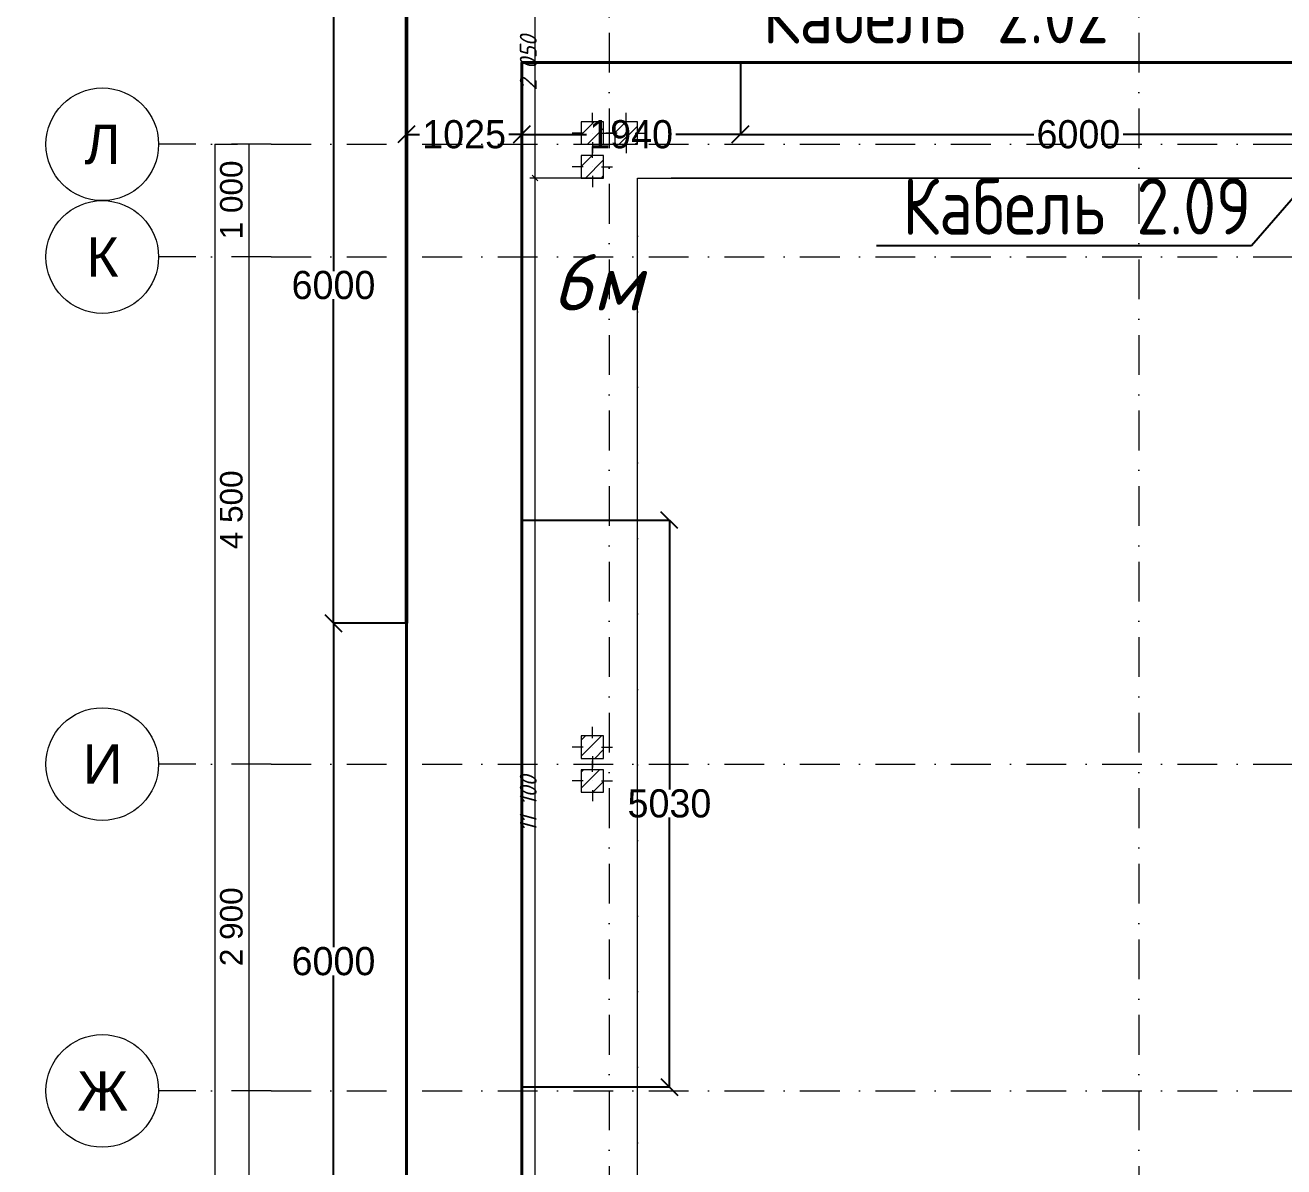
# Model space of a CAD drawing. Header units: millimetres. Extents: x 1499747 to 4230374, y -28481 to 441852.
# Drawn here: x 2614326 to 2625498, y 182581 to 192712 of the extents above; entities that cross this region are included whole.
import ezdxf
from ezdxf import colors
from ezdxf.entities.mleader import LeaderData, LeaderLine
from ezdxf.math import Vec2, Vec3
from ezdxf.xclip import XClip

# ---------------------------------------------------------------- set-up
doc = ezdxf.new("R2010")
doc.units = ezdxf.units.MM
doc.header["$MEASUREMENT"] = 0
doc.header["$XCLIPFRAME"] = 0
doc.set_wipeout_variables(frame=1)
for name, pattern in [('Dot & Dashed', [670.277762, 352.777767, -176.388884, 0, -141.111112]), ('Wipeout_Contour', [1000, 0, -1000]), ('Штрихпунктирная', [670.277762, 352.777767, -176.388884, 0, -141.111112])]:
    doc.linetypes.add(name, pattern=pattern)
for name, color, linetype in [('0_ANNOT_Dimensions', 7, 'Continuous'), ('13 этаж_25_Конструктив - Колонны', 7, 'Continuous'), ('Чертеж и Рисунок', 7, 'Continuous')]:
    doc.layers.add(name, color=color, linetype=linetype)
for name, color, linetype, lineweight in [('13 этаж_25_Конструктив - Колонны_Ном._пера__167_Ном._пера__251', 251, 'Continuous', 18), ('13 этаж_25_Конструктив - Колонны_Ном._пера__20_Ном._пера__1', 1, 'Continuous', 18), ('13 этаж_25_Конструктив - Колонны_Ном._пера__28_Ном._пера__12', 12, 'Continuous', 18), ('13 этаж_25_Конструктив - Колонны_Ном._пера__7', 7, 'Continuous', 18), ('13 этаж_25_Парапет_Ном._пера__20_Ном._пера__1', 1, 'Continuous', 18), ('13 этаж_25_Размер - ГКЛ перегородки_Ном._пера__1_Ном._пера__7', 7, 'Continuous', 18), ('13 этаж_25_Размер - Осевые Размеры_Ном._пера__1_Ном._пера__7', 7, 'Continuous', 18), ('13 этаж_25_Элемент Модели - Оси_Ном._пера__2_Ном._пера__8', 8, 'Continuous', 18), ('Кабель 2х6 mm', 150, 'Continuous', 30), ('ТП', 250, 'Continuous', 30)]:
    doc.layers.add(name, color=color, linetype=linetype, lineweight=lineweight)
doc.styles.add('ISOCPEUR_4', font='isocpeur.ttf', dxfattribs={"width": 0.85, "height": 250})
doc.styles.add('СГЕНЕРИР_СТИЛЬ_1', font='')
doc.styles.add('СГЕНЕРИР_СТИЛЬ_2', font='arial.ttf')
doc.styles.add('Текст', font='isocpeui.ttf')
doc.styles.get('СГЕНЕРИР_СТИЛЬ_1').set_extended_font_data('GOST Common', italic=True)
doc.dimstyles.get("Standard").update_dxf_attribs({"dimtxt": 0.18, "dimasz": 0.18, "dimexe": 0.18, "dimexo": 0.0625, "dimgap": 0.09, "dimtad": 0, "dimtih": 1, "dimtoh": 1, "dimdec": 4, "dimzin": 0, "dimdsep": 46, "dimtxsty": 'Standard', "dimcen": 0.09, "dimadec": 0, "dimazin": 0, "dimtfac": 1, "dimtdec": 4, "dimtofl": 0, "dimtmove": 0, "dimatfit": 3, "dimfxl": 1, "dimtolj": 1, "dimtzin": 0, "dimarcsym": 0})
pattern_1 = [(45, (1162404.69, 34264.05), (-70.7107, 70.7107), [])]

# ---------------------------------------------------------------- blocks, each defined once
blk = doc.blocks.new('Чертеж_4_25', base_point=(1186000, 29700))
at = {"layer": '13 этаж_25_Парапет_Ном._пера__20_Ном._пера__1', "color": 9, "linetype": 'Continuous', "true_color": 0xc7c8ca}
for p, q in [((1160605, 31664), (1160605, 47714)), ((1162655, 34564), (1162655, 45664)), ((1162655, 45664), (1171930, 45664))]:
    blk.add_line(p, q, dxfattribs=at)
at = {"layer": '13 этаж_25_Парапет_Ном._пера__20_Ном._пера__1', "color": 9, "linetype": 'Dot & Dashed', "true_color": 0xc7c8ca}
for p, q in [((1162655, 34564), (1162655, 45664)), ((1162655, 45664), (1171930, 45664))]:
    blk.add_line(p, q, dxfattribs=at)
at = {"layer": '13 этаж_25_Размер - ГКЛ перегородки_Ном._пера__1_Ном._пера__7', "color": 9, "linetype": 'Continuous', "true_color": 0xc7c8ca}
for p, q in [((1161747, 45664), (1161747, 47714)), ((1161722, 45689), (1161772, 45639)), ((1161722, 45689), (1161772, 45639)), ((1161747, 34564), (1161747, 45664)), ((1161747, 34564), (1161747, 45664)), ((1168606, 45664), (1162955, 45664)), ((1168606, 45664), (1162955, 45664))]:
    blk.add_line(p, q, dxfattribs=at)
at = {"layer": '13 этаж_25_Размер - Осевые Размеры_Ном._пера__1_Ном._пера__7', "linetype": 'Continuous'}
for p, q in [((1158905, 45964), (1158905, 45964)), ((1158905, 45964), (1158905, 16064)), ((1158905, 45964), (1158905, 45964)), ((1158905, 45964), (1159105, 45964)), ((1159205, 45964), (1159205, 45964)), ((1159205, 45964), (1159205, 44964)), ((1159205, 45964), (1159205, 45964)), ((1159205, 45964), (1159205, 45964)), ((1159205, 44964), (1159205, 44964)), ((1159205, 44964), (1159205, 44964)), ((1159205, 44964), (1159205, 44964)), ((1159205, 44964), (1159205, 40464)), ((1159205, 44964), (1159205, 44964)), ((1159205, 40464), (1159205, 40464)), ((1159205, 40464), (1159205, 40464)), ((1159205, 40464), (1159205, 40464)), ((1159205, 40464), (1159205, 37564)), ((1159205, 40464), (1159205, 40464)), ((1159205, 37564), (1159205, 37564)), ((1159205, 37564), (1159205, 37564)), ((1159205, 37564), (1159205, 37564)), ((1159205, 37564), (1159205, 34264)), ((1159205, 37564), (1159205, 37564))]:
    blk.add_line(p, q, dxfattribs=at)
at = {"layer": '13 этаж_25_Элемент Модели - Оси_Ном._пера__2_Ном._пера__8', "linetype": 'Штрихпунктирная'}
for p, q in [((1167105, 48964), (1167105, 14064)), ((1159405, 45964), (1158405, 45964)), ((1159405, 44964), (1158405, 44964)), ((1159405, 44964), (1216205, 44964)), ((1159405, 40464), (1158405, 40464)), ((1159405, 37564), (1158405, 37564)), ((1159405, 37564), (1216205, 37564))]:
    blk.add_line(p, q, dxfattribs=at)
at = {"layer": '13 этаж_25_Элемент Модели - Оси_Ном._пера__2_Ном._пера__8', "linetype": 'Continuous'}
for p, q in [((1159405, 45964), (1159405, 45964)), ((1159405, 45964), (1159405, 45964)), ((1159405, 44964), (1159405, 44964)), ((1159405, 44964), (1159405, 44964)), ((1159405, 40464), (1159405, 40464)), ((1159405, 40464), (1159405, 40464)), ((1159405, 37564), (1159405, 37564)), ((1159405, 37564), (1159405, 37564))]:
    blk.add_line(p, q, dxfattribs=at)
for centre in [(1157905, 45964), (1157905, 44964), (1157905, 40464), (1157905, 37564)]:
    blk.add_circle(centre, 500, dxfattribs=at)
at = {"layer": '13 этаж_25_Размер - ГКЛ перегородки_Ном._пера__1_Ном._пера__7', "color": 9, "linetype": 'Continuous', "true_color": 0xc7c8ca, "char_height": 150, "attachment_point": 7, "rotation": 90, "style": 'СГЕНЕРИР_СТИЛЬ_1'}
for s, insert in [('\\A1;{\\pql;\\fGOST Common|b0|i1|c204|p0;\\W1.000000;2\xa0050}', (1161761, 46443)), ('\\A1;{\\pql;\\fGOST Common|b0|i1|c204|p0;\\W1.000000;11\xa0100}', (1161761, 39861))]:
    blk.add_mtext(s, dxfattribs=dict(at, insert=insert))
at = {"layer": '13 этаж_25_Размер - Осевые Размеры_Ном._пера__1_Ном._пера__7', "linetype": 'Continuous', "char_height": 200, "attachment_point": 7, "rotation": 90, "style": 'СГЕНЕРИР_СТИЛЬ_2'}
for s, insert in [('\\A1;{\\pql;\\fArial|b0|i0|c204|p0;\\W1.000000;1\xa0000}', (1159153, 45121)), ('\\A1;{\\pql;\\fArial|b0|i0|c204|p0;\\W1.000000;4\xa0500}', (1159153, 42371)), ('\\A1;{\\pql;\\fArial|b0|i0|c204|p0;\\W1.000000;2\xa0900}', (1159153, 38671))]:
    blk.add_mtext(s, dxfattribs=dict(at, insert=insert))
at = {"layer": '13 этаж_25_Элемент Модели - Оси_Ном._пера__2_Ном._пера__8', "linetype": 'Continuous', "char_height": 350, "attachment_point": 1, "style": 'СГЕНЕРИР_СТИЛЬ_2'}
for s, insert in [('\\A1;{\\pql;\\fArial|b0|i0|c204|p0;\\W1.000000;Л}', (1157747, 46139)), ('\\A1;{\\pql;\\fArial|b0|i0|c204|p0;\\W1.000000;К}', (1157765, 45139)), ('\\A1;{\\pql;\\fArial|b0|i0|c204|p0;\\W1.000000;И}', (1157732, 40639)), ('\\A1;{\\pql;\\fArial|b0|i0|c204|p0;\\W1.000000;Ж}', (1157683, 37739))]:
    blk.add_mtext(s, dxfattribs=dict(at, insert=insert))
at = {"color": 9, "linetype": 'Wipeout_Contour', "ltscale": 4652621.322316021, "true_color": 0xc7c8ca}
blk.add_wipeout([(1162155, 45664), (1162355, 45664), (1162355, 45864), (1162155, 45864)], dxfattribs=at).dxf.layer = '13 этаж_25_Конструктив - Колонны'
at = {"color": 9, "linetype": 'Wipeout_Contour', "ltscale": 4651856.362068539, "true_color": 0xc7c8ca}
blk.add_wipeout([(1162155, 40514), (1162355, 40514), (1162355, 40714), (1162155, 40714)], dxfattribs=at).dxf.layer = '13 этаж_25_Конструктив - Колонны'
at = {"layer": '13 этаж_25_Конструктив - Колонны_Ном._пера__167_Ном._пера__251', "linetype": 'Continuous', "true_color": 0xc7c8ca}
h = blk.add_hatch(dxfattribs=at)
h.set_pattern_fill('МЕТАЛЛ___ТВЕРДЫЙ_СПЛАВ_0019', color=9, style=0, pattern_type=2)
h.set_pattern_definition(pattern_1)
h.paths.add_polyline_path([(1162155, 45664), (1162355, 45664), (1162355, 45864), (1162155, 45864)])
h = blk.add_hatch(dxfattribs=at)
h.set_pattern_fill('МЕТАЛЛ___ТВЕРДЫЙ_СПЛАВ_0019', color=9, style=0, pattern_type=2)
h.set_pattern_definition(pattern_1)
h.paths.add_polyline_path([(1162155, 40514), (1162355, 40514), (1162355, 40714), (1162155, 40714)])
at = {"layer": '13 этаж_25_Конструктив - Колонны_Ном._пера__20_Ном._пера__1', "color": 9, "linetype": 'Continuous', "true_color": 0xc7c8ca}
for p, q in [((1162255, 45844), (1162255, 45944)), ((1162175, 45764), (1162075, 45764)), ((1162255, 45764), (1162255, 45764)), ((1162335, 45764), (1162435, 45764)), ((1162255, 45684), (1162255, 45584)), ((1162255, 40694), (1162255, 40794)), ((1162175, 40614), (1162075, 40614)), ((1162255, 40614), (1162255, 40614)), ((1162335, 40614), (1162435, 40614)), ((1162255, 40534), (1162255, 40434))]:
    blk.add_line(p, q, dxfattribs=at)
at = {"layer": '13 этаж_25_Конструктив - Колонны_Ном._пера__28_Ном._пера__12', "color": 9, "linetype": 'Continuous', "true_color": 0xc7c8ca, "flags": 128}
for points in [[(1162155, 45664), (1162355, 45664), (1162355, 45864), (1162155, 45864)], [(1162155, 40514), (1162355, 40514), (1162355, 40714), (1162155, 40714)]]:
    blk.add_lwpolyline(points, close=True, dxfattribs=at)
at = {"layer": '13 этаж_25_Конструктив - Колонны_Ном._пера__7', "color": 9, "linetype": 'Wipeout_Contour', "true_color": 0xc7c8ca}
for p, q in [((1162355, 45864), (1162155, 45864)), ((1162155, 45864), (1162155, 45664)), ((1162355, 45664), (1162355, 45864)), ((1162155, 45664), (1162355, 45664)), ((1162355, 40714), (1162155, 40714)), ((1162155, 40714), (1162155, 40514)), ((1162355, 40514), (1162355, 40714)), ((1162155, 40514), (1162355, 40514))]:
    blk.add_line(p, q, dxfattribs=at)
at = {"layer": '13 этаж_25_Размер - ГКЛ перегородки_Ном._пера__1_Ном._пера__7', "color": 9, "linetype": 'Continuous', "true_color": 0xc7c8ca}
blk.add_line((1162355, 45664), (1161700, 45664), dxfattribs=at)
blk.add_line((1162355, 45664), (1161700, 45664), dxfattribs=at)
at = {"color": 9, "linetype": 'Wipeout_Contour', "ltscale": 4652668.690521195, "true_color": 0xc7c8ca}
blk.add_wipeout([(1162155, 45964), (1162355, 45964), (1162355, 46164), (1162155, 46164)], dxfattribs=at).dxf.layer = '13 этаж_25_Конструктив - Колонны'
at = {"color": 9, "linetype": 'Wipeout_Contour', "ltscale": 4651814.609206928, "true_color": 0xc7c8ca}
blk.add_wipeout([(1162155, 40214), (1162355, 40214), (1162355, 40414), (1162155, 40414)], dxfattribs=at).dxf.layer = '13 этаж_25_Конструктив - Колонны'
at = {"layer": '13 этаж_25_Конструктив - Колонны_Ном._пера__167_Ном._пера__251', "linetype": 'Continuous', "true_color": 0xc7c8ca}
h = blk.add_hatch(dxfattribs=at)
h.set_pattern_fill('МЕТАЛЛ___ТВЕРДЫЙ_СПЛАВ_0019', color=9, style=0, pattern_type=2)
h.set_pattern_definition(pattern_1)
h.paths.add_polyline_path([(1162155, 45964), (1162355, 45964), (1162355, 46164), (1162155, 46164)])
h = blk.add_hatch(dxfattribs=at)
h.set_pattern_fill('МЕТАЛЛ___ТВЕРДЫЙ_СПЛАВ_0019', color=9, style=0, pattern_type=2)
h.set_pattern_definition(pattern_1)
h.paths.add_polyline_path([(1162155, 40214), (1162355, 40214), (1162355, 40414), (1162155, 40414)])
at = {"layer": '13 этаж_25_Конструктив - Колонны_Ном._пера__20_Ном._пера__1', "color": 9, "linetype": 'Continuous', "true_color": 0xc7c8ca}
for p, q in [((1162255, 46144), (1162255, 46244)), ((1162175, 46064), (1162075, 46064)), ((1162255, 46064), (1162255, 46064)), ((1162335, 46064), (1162435, 46064)), ((1162255, 45984), (1162255, 45884)), ((1162255, 40394), (1162255, 40494)), ((1162175, 40314), (1162075, 40314)), ((1162255, 40314), (1162255, 40314)), ((1162255, 40234), (1162255, 40134)), ((1162335, 40314), (1162435, 40314))]:
    blk.add_line(p, q, dxfattribs=at)
at = {"layer": '13 этаж_25_Конструктив - Колонны_Ном._пера__28_Ном._пера__12', "color": 9, "linetype": 'Continuous', "true_color": 0xc7c8ca, "flags": 128}
for points in [[(1162155, 45964), (1162355, 45964), (1162355, 46164), (1162155, 46164)], [(1162155, 40214), (1162355, 40214), (1162355, 40414), (1162155, 40414)]]:
    blk.add_lwpolyline(points, close=True, dxfattribs=at)
at = {"layer": '13 этаж_25_Конструктив - Колонны_Ном._пера__7', "color": 9, "linetype": 'Wipeout_Contour', "true_color": 0xc7c8ca}
for p, q in [((1162355, 46164), (1162155, 46164)), ((1162155, 46164), (1162155, 45964)), ((1162355, 45964), (1162355, 46164)), ((1162155, 45964), (1162355, 45964)), ((1162355, 40414), (1162155, 40414)), ((1162155, 40414), (1162155, 40214)), ((1162355, 40214), (1162355, 40414)), ((1162155, 40214), (1162355, 40214))]:
    blk.add_line(p, q, dxfattribs=at)
at = {"layer": '13 этаж_25_Элемент Модели - Оси_Ном._пера__2_Ном._пера__8', "linetype": 'Штрихпунктирная'}
blk.add_line((1159405, 40464), (1216205, 40464), dxfattribs=at)
at = {"color": 9, "linetype": 'Wipeout_Contour', "ltscale": 4653867.749386681, "true_color": 0xc7c8ca}
blk.add_wipeout([(1162455, 45964), (1162655, 45964), (1162655, 46164), (1162455, 46164)], dxfattribs=at).dxf.layer = '13 этаж_25_Конструктив - Колонны'
at = {"layer": '13 этаж_25_Конструктив - Колонны_Ном._пера__167_Ном._пера__251', "linetype": 'Continuous', "true_color": 0xc7c8ca}
h = blk.add_hatch(dxfattribs=at)
h.set_pattern_fill('МЕТАЛЛ___ТВЕРДЫЙ_СПЛАВ_0019', color=9, style=0, pattern_type=2)
h.set_pattern_definition(pattern_1)
h.paths.add_polyline_path([(1162455, 45964), (1162655, 45964), (1162655, 46164), (1162455, 46164)])
at = {"layer": '13 этаж_25_Конструктив - Колонны_Ном._пера__20_Ном._пера__1', "color": 9, "linetype": 'Continuous', "true_color": 0xc7c8ca}
for p, q in [((1162555, 46144), (1162555, 46244)), ((1162475, 46064), (1162375, 46064)), ((1162555, 46064), (1162555, 46064)), ((1162635, 46064), (1162735, 46064)), ((1162555, 45984), (1162555, 45884))]:
    blk.add_line(p, q, dxfattribs=at)
at = {"layer": '13 этаж_25_Конструктив - Колонны_Ном._пера__28_Ном._пера__12', "color": 9, "linetype": 'Continuous', "true_color": 0xc7c8ca, "flags": 128}
blk.add_lwpolyline([(1162455, 45964), (1162655, 45964), (1162655, 46164), (1162455, 46164)], close=True, dxfattribs=at)
at = {"layer": '13 этаж_25_Конструктив - Колонны_Ном._пера__7', "color": 9, "linetype": 'Wipeout_Contour', "true_color": 0xc7c8ca}
for p, q in [((1162655, 46164), (1162455, 46164)), ((1162455, 46164), (1162455, 45964)), ((1162655, 45964), (1162655, 46164)), ((1162455, 45964), (1162655, 45964))]:
    blk.add_line(p, q, dxfattribs=at)
at = {"layer": '13 этаж_25_Элемент Модели - Оси_Ном._пера__2_Ном._пера__8', "linetype": 'Штрихпунктирная'}
for p, q in [((1162405, 48964), (1162405, 14064)), ((1159405, 45964), (1216205, 45964))]:
    blk.add_line(p, q, dxfattribs=at)
blk = doc.blocks.new('_Oblique')
at = {"color": 0, "linetype": 'ByBlock', "lineweight": -2}
blk.add_line((-0.5, -0.5), (0.5, 0.5), dxfattribs=at)
blk = doc.blocks.new('*D567')
at = {"layer": '0_ANNOT_Dimensions', "color": 0, "lineweight": -2, "transparency": 16777216}
for p, q in [((2617710, 193405), (2617063, 193405)), ((2617063, 193405), (2617063, 190530)), ((2617063, 187405), (2617063, 190280)), ((2617710, 187405), (2617063, 187405))]:
    blk.add_line(p, q, dxfattribs=at)
at = {"layer": 'Defpoints', "color": 0, "lineweight": 30, "transparency": 16777216}
for p in [(2617710, 193405), (2617063, 187405), (2617710, 187405)]:
    blk.add_point(p, dxfattribs=at)
at = {"layer": '0_ANNOT_Dimensions', "color": 0, "lineweight": -2, "transparency": 16777216, "xscale": 150, "yscale": 150, "zscale": 150}
for p, rotation in [((2617063, 193405), 90), ((2617063, 187405), 270)]:
    blk.add_blockref('_Oblique', p, dxfattribs=dict(at, rotation=rotation))
at = {"layer": '0_ANNOT_Dimensions', "color": 0, "lineweight": 25, "transparency": 16777216, "insert": (2617063, 190405), "char_height": 250, "attachment_point": 5}
blk.add_mtext('\\A1;6000', dxfattribs=at)
blk = doc.blocks.new('*D568')
at = {"layer": '0_ANNOT_Dimensions', "color": 0, "lineweight": -2, "transparency": 16777216}
for p, q in [((2617710, 187405), (2617063, 187405)), ((2617063, 187405), (2617063, 184530)), ((2617063, 181405), (2617063, 184280)), ((2617710, 181405), (2617063, 181405))]:
    blk.add_line(p, q, dxfattribs=at)
at = {"layer": 'Defpoints', "color": 0, "lineweight": 30, "transparency": 16777216}
for p in [(2617710, 187405), (2617063, 181405), (2617710, 181405)]:
    blk.add_point(p, dxfattribs=at)
at = {"layer": '0_ANNOT_Dimensions', "color": 0, "lineweight": -2, "transparency": 16777216, "xscale": 150, "yscale": 150, "zscale": 150}
for p, rotation in [((2617063, 187405), 90), ((2617063, 181405), 270)]:
    blk.add_blockref('_Oblique', p, dxfattribs=dict(at, rotation=rotation))
at = {"layer": '0_ANNOT_Dimensions', "color": 0, "lineweight": 25, "transparency": 16777216, "insert": (2617063, 184405), "char_height": 250, "attachment_point": 5}
blk.add_mtext('\\A1;6000', dxfattribs=at)
blk = doc.blocks.new('*D558')
at = {"layer": '0_ANNOT_Dimensions', "color": 0, "lineweight": -2, "transparency": 16777216}
for p, q in [((2620675, 192380), (2620675, 191742)), ((2626675, 192380), (2626675, 191742)), ((2620675, 191743), (2623279, 191743)), ((2626675, 191743), (2624071, 191743))]:
    blk.add_line(p, q, dxfattribs=at)
at = {"layer": 'Defpoints', "color": 0, "lineweight": 30, "transparency": 16777216}
for p in [(2620675, 192380), (2626675, 192380), (2626675, 191743)]:
    blk.add_point(p, dxfattribs=at)
at = {"layer": '0_ANNOT_Dimensions', "color": 0, "lineweight": -2, "transparency": 16777216, "xscale": 150, "yscale": 150, "zscale": 150, "rotation": 180}
blk.add_blockref('_Oblique', (2620675, 191743), dxfattribs=at)
at = {"layer": '0_ANNOT_Dimensions', "color": 0, "lineweight": -2, "transparency": 16777216, "xscale": 150, "yscale": 150, "zscale": 150}
blk.add_blockref('_Oblique', (2626675, 191743), dxfattribs=at)
at = {"layer": '0_ANNOT_Dimensions', "color": 0, "lineweight": 25, "transparency": 16777216, "insert": (2623675, 191743), "char_height": 250, "attachment_point": 5}
blk.add_mtext('\\A1;6000', dxfattribs=at)
blk = doc.blocks.new('*D560')
at = {"layer": '0_ANNOT_Dimensions', "color": 0, "lineweight": -2, "transparency": 16777216}
for p, q in [((2618735, 188320), (2620045, 188320)), ((2620045, 188320), (2620045, 185930)), ((2620045, 183290), (2620045, 185680)), ((2618735, 183290), (2620045, 183290))]:
    blk.add_line(p, q, dxfattribs=at)
at = {"layer": 'Defpoints', "color": 0, "lineweight": 30, "transparency": 16777216}
for p in [(2618735, 188320), (2618735, 183290), (2620045, 183290)]:
    blk.add_point(p, dxfattribs=at)
at = {"layer": '0_ANNOT_Dimensions', "color": 0, "lineweight": -2, "transparency": 16777216, "xscale": 150, "yscale": 150, "zscale": 150}
for p, rotation in [((2620045, 188320), 90), ((2620045, 183290), 270)]:
    blk.add_blockref('_Oblique', p, dxfattribs=dict(at, rotation=rotation))
at = {"layer": '0_ANNOT_Dimensions', "color": 0, "lineweight": 25, "transparency": 16777216, "insert": (2620045, 185805), "char_height": 250, "attachment_point": 5}
blk.add_mtext('\\A1;5030', dxfattribs=at)
blk = doc.blocks.new('*D585')
at = {"layer": '0_ANNOT_Dimensions', "color": 0, "lineweight": -2, "transparency": 16777216}
for p, q in [((2618735, 192380), (2618735, 191743)), ((2620675, 192380), (2620675, 191743)), ((2618735, 191743), (2619309, 191743)), ((2620675, 191743), (2620101, 191743))]:
    blk.add_line(p, q, dxfattribs=at)
at = {"layer": 'Defpoints', "color": 0, "lineweight": 30, "transparency": 16777216}
for p in [(2618735, 192380), (2620675, 192380), (2618735, 191743)]:
    blk.add_point(p, dxfattribs=at)
at = {"layer": '0_ANNOT_Dimensions', "color": 0, "lineweight": -2, "transparency": 16777216, "xscale": 150, "yscale": 150, "zscale": 150, "rotation": 180}
blk.add_blockref('_Oblique', (2618735, 191743), dxfattribs=at)
at = {"layer": '0_ANNOT_Dimensions', "color": 0, "lineweight": -2, "transparency": 16777216, "xscale": 150, "yscale": 150, "zscale": 150}
blk.add_blockref('_Oblique', (2620675, 191743), dxfattribs=at)
at = {"layer": '0_ANNOT_Dimensions', "color": 0, "lineweight": 25, "transparency": 16777216, "insert": (2619705, 191743), "char_height": 250, "attachment_point": 5}
blk.add_mtext('\\A1;1940', dxfattribs=at)
blk = doc.blocks.new('*D586')
at = {"layer": '0_ANNOT_Dimensions', "color": 0, "lineweight": -2, "transparency": 16777216}
for p, q in [((2617710, 192380), (2617710, 191743)), ((2618735, 192380), (2618735, 191743)), ((2617710, 191743), (2617827, 191743)), ((2618735, 191743), (2618619, 191743))]:
    blk.add_line(p, q, dxfattribs=at)
at = {"layer": 'Defpoints', "color": 0, "lineweight": 30, "transparency": 16777216}
for p in [(2617710, 192380), (2618735, 192380), (2617710, 191743)]:
    blk.add_point(p, dxfattribs=at)
at = {"layer": '0_ANNOT_Dimensions', "color": 0, "lineweight": -2, "transparency": 16777216, "xscale": 150, "yscale": 150, "zscale": 150, "rotation": 180}
blk.add_blockref('_Oblique', (2617710, 191743), dxfattribs=at)
at = {"layer": '0_ANNOT_Dimensions', "color": 0, "lineweight": -2, "transparency": 16777216, "xscale": 150, "yscale": 150, "zscale": 150}
blk.add_blockref('_Oblique', (2618735, 191743), dxfattribs=at)
at = {"layer": '0_ANNOT_Dimensions', "color": 0, "lineweight": 25, "transparency": 16777216, "insert": (2618223, 191743), "char_height": 250, "attachment_point": 5}
blk.add_mtext('\\A1;1025', dxfattribs=at)

msp = doc.modelspace()

# ---------------------------------------------------------------- block references
at = {"layer": 'Чертеж и Рисунок', "linetype": 'Continuous'}
ref = msp.add_blockref('Чертеж_4_25', (2643105.69495, 175391.14665), dxfattribs=at)
XClip(ref).set_block_clipping_path([(1144000, 0), (1228000, 59400.0000000006)])

# ---------------------------------------------------------------- next in the draw order: linework, layer by layer
at = {"layer": 'Кабель 2х6 mm', "color": 244, "lineweight": 50, "true_color": 0x991b1e}
msp.add_lwpolyline([(2617710.38508, 187405.19741), (2617710.38508, 193405.19741)], dxfattribs=at)
at = {"layer": 'Кабель 2х6 mm', "lineweight": 30}
msp.add_lwpolyline([(2617710.38508, 193405.19741), (2617710.38508, 177404.39741)], dxfattribs=at)
at = {"layer": 'Кабель 2х6 mm', "color": 85, "lineweight": 40, "true_color": 0x58ba48}
for points in [[(2620675.38508, 192380.19741), (2618735.38508, 192380.19741), (2618735.38508, 188320.19741)], [(2620675.38508, 179230.19741), (2618735.38508, 179230.19741), (2618735.38508, 183290.19741)]]:
    msp.add_lwpolyline(points, dxfattribs=at)
at = {"layer": 'Кабель 2х6 mm', "color": 116, "lineweight": 40, "true_color": 0x136734}
for points in [[(2620675.38508, 192380.19741), (2626675.38508, 192380.19741)], [(2618735.38508, 183290.19741), (2618735.38508, 188320.19741)]]:
    msp.add_lwpolyline(points, dxfattribs=at)
at = {"layer": 'Кабель 2х6 mm', "color": 11, "lineweight": 40, "true_color": 0xf27172}
msp.add_lwpolyline([(2617710.38508, 187405.19741), (2617710.38508, 181405.19741)], dxfattribs=at)

# ---------------------------------------------------------------- next in the draw order: texts
at = {"color": 18, "lineweight": 50, "true_color": 0x000000, "insert": (2619002.03437, 190681.14054), "char_height": 500, "width": 12874.2351114, "attachment_point": 1, "style": 'Текст'}
msp.add_mtext('6м', dxfattribs=at)

# ---------------------------------------------------------------- next in the draw order: dimensions: what is measured, and where the dimension line sits
at = {"layer": '0_ANNOT_Dimensions', "lineweight": 25}
for base, p1, p2, picture, middle in [((2617063.49664, 187405.19741), (2617710.38508, 193405.19741), (2617710.38508, 187405.19741), '*D567', (2617063.49664, 190405.19741)), ((2617063.49664, 181405.19741), (2617710.38508, 187405.19741), (2617710.38508, 181405.19741), '*D568', (2617063.49664, 184405.19741))]:
    dim = msp.add_linear_dim(base=base, p1=p1, p2=p2, angle=90, dimstyle='Standard', override={"dimtxt": 250, "dimasz": 150, "dimdec": 0, "dimblk1": 'Oblique', "dimblk2": 'Oblique', "dimsah": 1}, dxfattribs=at)
    dim.commit()
    dim.dimension.update_dxf_attribs({"geometry": picture, "text_midpoint": middle})
for base, p1, p2, picture, middle in [((2617710.38508, 191742.83505), (2618735.38508, 192380.19741), (2617710.38508, 192380.19741), '*D586', (2618222.88508, 191742.83505)), ((2618735.38508, 191743.01505), (2620675.38508, 192380.19741), (2618735.38508, 192380.19741), '*D585', (2619705.38508, 191743.01505)), ((2626675.38508, 191742.63505), (2620675.38508, 192380.19741), (2626675.38508, 192380.19741), '*D558', (2623675.38508, 191742.63505))]:
    dim = msp.add_linear_dim(base=base, p1=p1, p2=p2, dimstyle='Standard', override={"dimtxt": 250, "dimasz": 150, "dimdec": 0, "dimblk1": 'Oblique', "dimblk2": 'Oblique', "dimsah": 1}, dxfattribs=at)
    dim.commit()
    dim.dimension.update_dxf_attribs({"geometry": picture, "text_midpoint": middle})
dim = msp.add_linear_dim(base=(2620045.15627, 183290.19741), p1=(2618735.38508, 188320.19741), p2=(2618735.38508, 183290.19741), angle=90, dimstyle='Standard', override={"dimtxt": 250, "dimasz": 150, "dimdec": 0, "dimblk1": 'Oblique', "dimblk2": 'Oblique', "dimsah": 1}, dxfattribs=at)
dim.commit()
dim.dimension.update_dxf_attribs({"geometry": '*D560', "text_midpoint": (2620045.15627, 185805.19741), "dimtype": 160})

# ---------------------------------------------------------------- next in the draw order: leaders
at = {"layer": 'ТП', "lineweight": 30}
ml = msp.add_multileader_mtext('Standard', dxfattribs=at)
ml.set_content('(Ввод питания и UTP )', color=256, style='ISOCPEUR_4')
ml.set_leader_properties()
ml.build(insert=Vec2(0, 0))
ml.multileader.update_dxf_attribs({"text_right_attachment_type": 6, "dogleg_length": 0.00000000013, "arrow_head_size": 0.18})
ctx = ml.context
ctx.base_point, ctx.char_height, ctx.arrow_head_size, ctx.landing_gap_size, ctx.plane_origin = Vec3(2611049.75216, 194401.62437), 500, 0.18, 0.09, Vec3(2615874.5726, 202965.24804)
ctx.right_attachment, ctx.text_align_type = 6, 2
notes = []
notes.append((ctx, [(1, (1, 1, 0), (2617084.93216, 194076.62437), (-1, 0), 0.00000000013, [(0, [(2617710.38508, 193405.19741)], 0, [])])]))
ctx.mtext.insert, ctx.mtext.alignment, ctx.mtext.flow_direction = Vec3(2617084.84216, 194676.62437), 3, 5
ml = msp.add_multileader_mtext('Standard', dxfattribs=at)
ml.set_content('Кабель 2.02', color=256, style='ISOCPEUR_4')
ml.set_leader_properties()
ml.build(insert=Vec2(0, 0))
ml.multileader.update_dxf_attribs({"text_right_attachment_type": 6, "dogleg_length": 0.36, "arrow_head_size": 0.18})
ctx = ml.context
ctx.base_point, ctx.char_height, ctx.arrow_head_size, ctx.landing_gap_size, ctx.plane_origin, ctx.plane_x_axis, ctx.plane_y_axis = Vec3(2620872.94968, 192799.68731), 500, 0.18, 0.09, Vec3(2630421.95021, 190427.44253), Vec3(0.9999997664, 0.0006834744), Vec3(-0.0006834744, 0.9999997664)
ctx.right_attachment = 6
notes.append((ctx, [(0, (1, 1, 0), (2620872.94968, 192799.68731), (0.9999997664, 0.0006834744), 0.00000000013, [(0, [(2620060.38508, 193230.59689)], 0, [])])]))
ctx.mtext.insert, ctx.mtext.text_direction, ctx.mtext.rotation, ctx.mtext.width, ctx.mtext.flow_direction = Vec3(2620872.86881, 193049.68731), Vec3(0.9999997664, 0.0006834744), 0.0006834744, 3333.2408404, 5
ml = msp.add_multileader_mtext('Standard', dxfattribs=at)
ml.set_content('Кабель 2.09', color=256, style='ISOCPEUR_4')
ml.set_leader_properties()
ml.build(insert=Vec2(0, 0))
ml.multileader.update_dxf_attribs({"text_right_attachment_type": 6, "dogleg_length": 0.36, "arrow_head_size": 0.18})
ctx = ml.context
ctx.base_point, ctx.char_height, ctx.arrow_head_size, ctx.landing_gap_size, ctx.plane_origin, ctx.plane_x_axis, ctx.plane_y_axis = Vec3(2622149.78214, 191103.10598), 500, 0.18, 0.09, Vec3(2632191.53205, 188507.57559), Vec3(0.9999997664, 0.0006834744), Vec3(-0.0006834744, 0.9999997664)
ctx.right_attachment, ctx.text_align_type = 6, 2
notes.append((ctx, [(1, (1, 1, 0), (2625210.20064, 190755.19762), (-0.9999997664, -0.0006834744), 0.00000000013, [(0, [(2626625.30958, 192378.81589)], 0, [])])]))
ctx.mtext.insert, ctx.mtext.text_direction, ctx.mtext.rotation, ctx.mtext.width, ctx.mtext.alignment, ctx.mtext.flow_direction = Vec3(2625209.70056, 191355.19741), Vec3(0.9999997664, 0.0006834744), 0.0006834744, 3333.2408404, 3, 5
for ctx, leaders in notes:
    for number, flags, end, landing, length, lines in leaders:
        leader = LeaderData()
        leader.index, (leader.has_last_leader_line, leader.has_dogleg_vector, leader.attachment_direction) = number, flags
        leader.last_leader_point, leader.dogleg_vector, leader.dogleg_length = Vec3(end), Vec3(landing), length
        for number, points, colour, breaks in lines:
            line = LeaderLine()
            line.index, line.vertices, line.color, line.breaks = number, Vec3.list(points), colors.encode_raw_color(colour), breaks
            leader.lines.append(line)
        ctx.leaders.append(leader)

doc.saveas('drawing.dxf')
